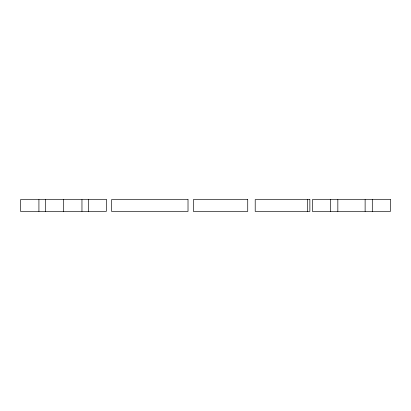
<?xml version="1.0" encoding="UTF-8"?>
<svg xmlns="http://www.w3.org/2000/svg" width="411" height="411" viewBox="0 0 411 411"><rect width="100%" height="100%" fill="white"/><g stroke="black" fill="none" stroke-linecap="round" stroke-linejoin="round"><path stroke-width="0.62" d="M372.299 199.592L372.299 211.408M365.122 199.592L365.122 211.408M337.837 199.592L337.837 211.408M330.665 199.592L330.665 211.408M307.582 199.592L307.582 211.408M88.38 199.592L88.38 211.408M81.964 199.592L81.964 211.408M63.376 199.592L63.376 211.408M45.333 199.592L45.333 211.408M38.922 199.592L38.922 211.408M106.315 199.592L20.55 199.592L20.55 211.408L106.315 211.408L106.315 199.592M188.017 199.592L111.587 199.592L111.587 211.408L188.017 211.408L188.017 199.592M247.73 199.592L193.381 199.592L193.381 211.408L247.73 211.408L247.73 199.592M309.863 199.592L255.21 199.592L255.21 211.408L309.863 211.408L309.863 199.592M390.45 199.592L312.401 199.592L312.401 211.408L390.45 211.408L390.45 199.592"/></g></svg>
